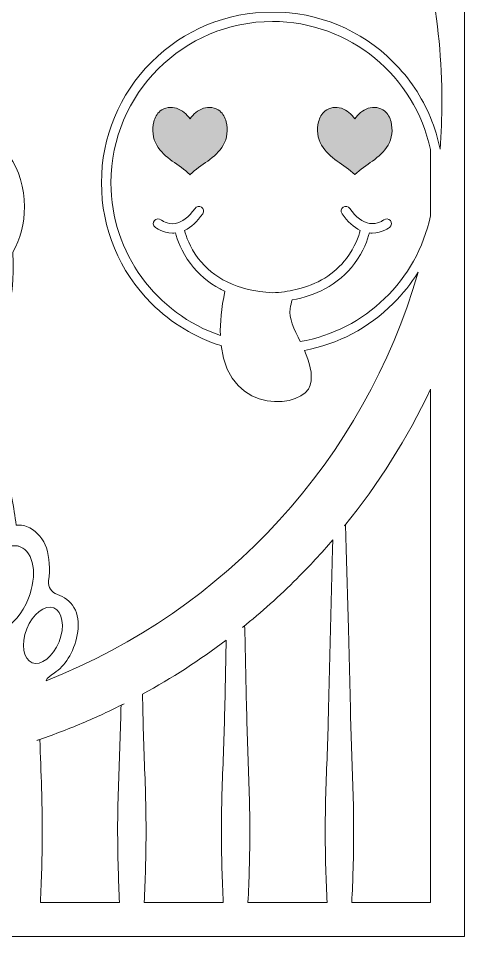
# Model space of a CAD drawing. Header units: inches. Extents: x 0.95 to 7.57, y -9.79 to -1.22.
# Drawn here: x 5.279 to 7.567, y -9.795 to -5.08 of the extents above; entities that cross this region are included whole.
import ezdxf

# ---------------------------------------------------------------- set-up
doc = ezdxf.new("R2010")
doc.units = ezdxf.units.IN
doc.header["$MEASUREMENT"] = 0
doc.layers.add('Layer 1', color=7, linetype='Continuous')

# ---------------------------------------------------------------- blocks, each defined once
blk = doc.blocks.new('block 2')
at = {"layer": 'Layer 1', "true_color": 0xe6e7e8}
h = blk.add_hatch(color=254, dxfattribs=at)
h.dxf.hatch_style = 2
edge = h.paths.add_edge_path()
edge.add_spline(control_points=[(6.3113, -5.5552), (6.2883, -5.5365), (6.2554, -5.5326), (6.2272, -5.5415), (6.199, -5.5504), (6.1753, -5.5708), (6.1587, -5.5953), (6.142, -5.5708), (6.1184, -5.5504), (6.0901, -5.5415), (6.0619, -5.5326), (6.029, -5.5365), (6.006, -5.5552), (5.9889, -5.569), (5.9784, -5.5897), (5.9728, -5.6109), (5.9623, -5.6509), (5.9679, -5.6948), (5.9882, -5.7308), (6.0069, -5.7641), (6.0368, -5.7896), (6.0676, -5.8121), (6.0985, -5.8347), (6.131, -5.8552), (6.1582, -5.8821), (6.1582, -5.8824), (6.1584, -5.8826), (6.1587, -5.8826), (6.1589, -5.8826), (6.1591, -5.8824), (6.1591, -5.8821), (6.1863, -5.8552), (6.2189, -5.8347), (6.2497, -5.8121), (6.2805, -5.7896), (6.3104, -5.7641), (6.3291, -5.7308), (6.3494, -5.6948), (6.355, -5.6509), (6.3445, -5.6109), (6.3389, -5.5897), (6.3284, -5.569), (6.3113, -5.5552)], knot_values=[0, 0, 0, 0, 1, 1, 1, 2, 2, 2, 3, 3, 3, 4, 4, 4, 5, 5, 5, 6, 6, 6, 7, 7, 7, 8, 8, 8, 9, 9, 9, 10, 10, 10, 11, 11, 11, 12, 12, 12, 13, 13, 13, 14, 14, 14, 14], degree=3, periodic=1)
h = blk.add_hatch(color=254, dxfattribs=at)
h.dxf.hatch_style = 2
edge = h.paths.add_edge_path()
edge.add_spline(control_points=[(7.0722, -5.5415), (7.044, -5.5504), (7.0203, -5.5708), (7.0037, -5.5953), (6.987, -5.5708), (6.9634, -5.5504), (6.9351, -5.5415), (6.9069, -5.5326), (6.874, -5.5365), (6.851, -5.5552), (6.8339, -5.569), (6.8234, -5.5897), (6.8178, -5.6109), (6.8073, -5.6509), (6.8129, -5.6948), (6.8332, -5.7308), (6.8519, -5.7641), (6.8818, -5.7896), (6.9127, -5.8121), (6.9435, -5.8347), (6.9761, -5.8552), (7.0033, -5.8821), (7.0032, -5.8824), (7.0034, -5.8826), (7.0037, -5.8826), (7.0039, -5.8826), (7.0041, -5.8824), (7.0041, -5.8821), (7.0313, -5.8552), (7.0639, -5.8347), (7.0947, -5.8121), (7.1255, -5.7896), (7.1554, -5.7641), (7.1742, -5.7308), (7.1944, -5.6948), (7.2, -5.6509), (7.1895, -5.6109), (7.1839, -5.5897), (7.1734, -5.569), (7.1563, -5.5552), (7.1334, -5.5365), (7.1004, -5.5326), (7.0722, -5.5415)], knot_values=[0, 0, 0, 0, 1, 1, 1, 2, 2, 2, 3, 3, 3, 4, 4, 4, 5, 5, 5, 6, 6, 6, 7, 7, 7, 8, 8, 8, 9, 9, 9, 10, 10, 10, 11, 11, 11, 12, 12, 12, 13, 13, 13, 14, 14, 14, 14], degree=3, periodic=1)
at = {"layer": 'Layer 1', "lineweight": 0}
blk.add_lwpolyline([(0.9472, -1.219), (0.9472, -9.7949), (7.5667, -9.7949), (7.5667, -1.219), (0.9472, -1.219)], dxfattribs=at)
for points, knots in [([(7.441, -5.7519), (7.4298, -5.6956), (7.4133, -5.641), (7.3915, -5.5885), (7.3481, -5.4833), (7.2839, -5.3868), (7.201, -5.304), (7.0353, -5.1383), (6.8153, -5.0471), (6.5812, -5.0471), (6.347, -5.0471), (6.1268, -5.1383), (5.9614, -5.304), (5.7958, -5.4694), (5.7047, -5.6895), (5.7047, -5.9237), (5.7047, -6.1577), (5.7958, -6.3778), (5.9614, -6.5435), (6.0629, -6.6451), (6.1852, -6.7187), (6.3183, -6.7602), (6.3638, -7.1313), (6.7476, -7.0766), (6.7756, -6.9628), (6.7901, -6.904), (6.7708, -6.8431), (6.7451, -6.7849), (6.9169, -6.7527), (7.0749, -6.6696), (7.201, -6.5435), (7.2502, -6.4944), (7.2925, -6.4406), (7.3281, -6.3829), (7.054, -7.3427), (6.3409, -8.1194), (5.4207, -8.4808), (5.4273, -8.4647), (5.4417, -8.4548), (5.4584, -8.4435), (5.4632, -8.4404), (5.4679, -8.4371), (5.4728, -8.4335), (5.5, -8.4135), (5.5225, -8.3874), (5.5418, -8.3532), (5.5815, -8.2825), (5.6055, -8.1745), (5.5638, -8.1042), (5.5452, -8.073), (5.5134, -8.0482), (5.4787, -8.0377), (5.448, -8.0284), (5.4288, -7.9992), (5.4332, -7.9685), (5.4421, -7.9065), (5.4384, -7.8492), (5.4223, -7.7983), (5.4092, -7.7561), (5.3756, -7.7157), (5.3369, -7.6953), (5.3157, -7.6842), (5.2912, -7.6806), (5.267, -7.6824), (5.2572, -7.5907), (5.2373, -7.4967), (5.2075, -7.4008), (5.1572, -7.2384), (5.0788, -7.0759), (4.9804, -6.93), (4.9817, -6.9292), (4.9829, -6.9283), (4.9841, -6.9275), (5.1677, -6.7995), (5.2602, -6.5917), (5.2519, -6.3265), (5.2514, -6.311), (5.2507, -6.2954), (5.2496, -6.2799), (5.288, -6.2127), (5.3101, -6.1325), (5.3101, -6.0467), (5.3101, -5.8516), (5.1955, -5.6865), (5.0388, -5.6337), (5.033, -5.6241), (5.0269, -5.6146), (5.0206, -5.605), (4.9763, -5.5376), (4.9275, -5.4757), (4.8747, -5.42), (5.2557, -4.8925), (5.5158, -4.2756), (5.6272, -3.6346), (5.6409, -3.5557), (5.6534, -3.4708), (5.6583, -3.3832), (5.7089, -3.3661), (5.7505, -3.3268), (5.7832, -3.2655), (5.7832, -3.2655), (5.788, -3.2565), (5.788, -3.2565), (5.8071, -3.2177), (5.8156, -3.1835), (5.8135, -3.1536), (5.8115, -3.1238), (5.8038, -3.0973), (5.7904, -3.0741), (5.7772, -3.051), (5.7607, -3.0298), (5.7411, -3.0105), (5.7215, -2.9913), (5.7041, -2.9724), (5.6886, -2.9539), (5.6733, -2.9354), (5.6623, -2.9163), (5.6559, -2.8968), (5.6494, -2.8773), (5.6527, -2.8553), (5.6657, -2.8309), (5.6779, -2.8083), (5.6928, -2.7961), (5.7104, -2.7945), (5.7281, -2.7928), (5.7453, -2.7964), (5.7621, -2.8053), (5.7758, -2.8126), (5.7838, -2.8238), (5.7862, -2.8388), (5.7885, -2.8538), (5.7845, -2.8709), (5.7744, -2.8899), (5.763, -2.9114), (5.7602, -2.9298), (5.7661, -2.9452), (5.7721, -2.9607), (5.7873, -2.9749), (5.8117, -2.9879), (5.838, -3.0018), (5.8593, -3.006), (5.8757, -3.0002), (5.8923, -2.9945), (5.9081, -2.9772), (5.9234, -2.9486), (5.9523, -2.8944), (5.9571, -2.8436), (5.9379, -2.7962), (5.9373, -2.7947), (5.9366, -2.7931), (5.936, -2.7916), (5.9869, -2.8231), (6.0368, -2.8562), (6.0857, -2.8905), (6.0721, -2.8939), (6.0595, -2.9029), (6.0477, -2.9175), (6.0359, -2.9323), (6.0297, -2.9481), (6.0289, -2.9647), (6.0281, -2.9814), (6.0359, -2.9963), (6.0523, -3.0093), (6.0565, -3.0127), (6.0618, -3.0153), (6.068, -3.0173), (6.0742, -3.0192), (6.0808, -3.021), (6.0877, -3.0226), (6.0946, -3.0243), (6.1012, -3.026), (6.1074, -3.028), (6.1137, -3.0299), (6.1186, -3.0324), (6.1223, -3.0353), (6.1255, -3.0379), (6.126, -3.0417), (6.124, -3.0471), (6.122, -3.0523), (6.1189, -3.058), (6.1148, -3.0642), (6.1106, -3.0705), (6.1065, -3.0763), (6.1023, -3.0815), (6.0981, -3.0868), (6.0949, -3.0908), (6.0929, -3.0935), (6.0676, -3.1251), (6.0399, -3.1547), (6.0098, -3.1821), (5.9798, -3.2095), (5.9507, -3.238), (5.9228, -3.2676), (5.9008, -3.2898), (5.8773, -3.3104), (5.8523, -3.3293), (5.8272, -3.3481), (5.8048, -3.37), (5.7851, -3.3949), (5.7715, -3.4118), (5.7632, -3.4293), (5.76, -3.4475), (5.7567, -3.4656), (5.7574, -3.4833), (5.762, -3.5002), (5.7665, -3.5173), (5.7745, -3.5335), (5.7858, -3.5491), (5.7972, -3.5646), (5.8106, -3.5785), (5.8258, -3.5908), (5.8417, -3.6034), (5.8588, -3.6129), (5.8771, -3.6192), (5.8953, -3.6256), (5.9135, -3.6284), (5.9317, -3.6278), (5.9499, -3.6272), (5.9674, -3.6229), (5.9842, -3.6146), (6.0011, -3.6065), (6.0161, -3.5943), (6.0291, -3.5779), (6.0549, -3.5457), (6.0767, -3.5111), (6.0946, -3.474), (6.1126, -3.4368), (6.1321, -3.4007), (6.1531, -3.3657), (6.1657, -3.3455), (6.1785, -3.3255), (6.1913, -3.3054), (6.2042, -3.2855), (6.218, -3.2663), (6.2328, -3.2479), (6.2353, -3.2447), (6.2399, -3.2392), (6.2465, -3.2315), (6.253, -3.2238), (6.26, -3.216), (6.2676, -3.2082), (6.2752, -3.2003), (6.2825, -3.1941), (6.2897, -3.1895), (6.2968, -3.1848), (6.3022, -3.184), (6.3059, -3.187), (6.3096, -3.1898), (6.313, -3.1941), (6.316, -3.1995), (6.3191, -3.2049), (6.322, -3.2103), (6.3251, -3.2158), (6.328, -3.2213), (6.3312, -3.2267), (6.3345, -3.2324), (6.3378, -3.238), (6.3413, -3.2423), (6.345, -3.2452), (6.3608, -3.2579), (6.3777, -3.2641), (6.3957, -3.2637), (6.4137, -3.2633), (6.4294, -3.2548), (6.4429, -3.2378), (6.4531, -3.2251), (6.4587, -3.2114), (6.4593, -3.1967), (6.4894, -3.2254), (6.519, -3.2546), (6.5478, -3.2845), (6.5426, -3.2853), (6.5375, -3.2868), (6.5327, -3.2889), (6.5163, -3.2959), (6.4984, -3.3065), (6.4789, -3.3209), (6.4595, -3.3351), (6.4369, -3.352), (6.4109, -3.3717), (6.385, -3.3913), (6.3528, -3.4111), (6.3144, -3.431), (6.2681, -3.4544), (6.2267, -3.4825), (6.19, -3.5153), (6.1221, -3.5762), (6.0845, -3.639), (6.0775, -3.7033), (6.0704, -3.7677), (6.0969, -3.8334), (6.1569, -3.9003), (6.1763, -3.9219), (6.198, -3.94), (6.2221, -3.9548), (6.2461, -3.9695), (6.2708, -3.9798), (6.2961, -3.9857), (6.3137, -3.9899), (6.3309, -3.9916), (6.3476, -3.9911), (6.3324, -4.0066), (6.3225, -4.023), (6.3179, -4.0403), (6.3094, -4.072), (6.3185, -4.1102), (6.3449, -4.155), (6.3545, -4.1713), (6.3657, -4.1866), (6.3785, -4.2011), (6.3913, -4.2154), (6.4056, -4.2269), (6.4211, -4.2353), (6.4367, -4.2438), (6.4531, -4.2484), (6.4704, -4.2492), (6.4877, -4.25), (6.506, -4.2446), (6.5252, -4.2334), (6.5409, -4.2241), (6.5548, -4.2128), (6.5669, -4.1993), (6.579, -4.186), (6.5907, -4.1719), (6.6022, -4.1574), (6.6136, -4.1428), (6.6253, -4.1289), (6.6375, -4.1154), (6.6495, -4.1021), (6.6634, -4.0907), (6.6791, -4.0815), (6.6826, -4.0794), (6.6873, -4.0775), (6.6932, -4.0755), (6.6991, -4.0735), (6.7051, -4.0724), (6.7111, -4.072), (6.7172, -4.0715), (6.7229, -4.0722), (6.7281, -4.0737), (6.7334, -4.0754), (6.7373, -4.0784), (6.74, -4.0831), (6.7463, -4.0937), (6.7471, -4.1057), (6.7426, -4.1193), (6.7381, -4.133), (6.731, -4.1464), (6.7211, -4.1597), (6.7113, -4.1729), (6.7003, -4.1849), (6.6881, -4.1955), (6.676, -4.2062), (6.6656, -4.2141), (6.6568, -4.2192), (6.6447, -4.2265), (6.6342, -4.2306), (6.6255, -4.2318), (6.6168, -4.233), (6.6079, -4.234), (6.5988, -4.2347), (6.5898, -4.2352), (6.5802, -4.2367), (6.5701, -4.2386), (6.5599, -4.2407), (6.5472, -4.2462), (6.5321, -4.2552), (6.517, -4.264), (6.5061, -4.2761), (6.4992, -4.2911), (6.4924, -4.3061), (6.4889, -4.3221), (6.4887, -4.339), (6.4884, -4.356), (6.4907, -4.3729), (6.4956, -4.3896), (6.5004, -4.4064), (6.5065, -4.4211), (6.5141, -4.434), (6.5261, -4.4543), (6.5406, -4.4693), (6.5576, -4.479), (6.5746, -4.4885), (6.5927, -4.4938), (6.6118, -4.4952), (6.631, -4.4964), (6.6506, -4.4938), (6.6704, -4.4877), (6.6902, -4.4815), (6.7092, -4.473), (6.7272, -4.4624), (6.7529, -4.4473), (6.7751, -4.4291), (6.7939, -4.4078), (6.8126, -4.3865), (6.828, -4.3626), (6.8398, -4.3361), (6.8469, -4.3201), (6.8515, -4.3044), (6.8538, -4.289), (6.856, -4.2736), (6.8575, -4.2598), (6.8582, -4.2476), (6.8588, -4.2354), (6.8592, -4.2253), (6.8591, -4.2171), (6.859, -4.209), (6.8604, -4.204), (6.8632, -4.2023), (6.8655, -4.2008), (6.8698, -4.2024), (6.8758, -4.2067), (6.8818, -4.2109), (6.8895, -4.216), (6.8989, -4.2219), (6.9082, -4.2277), (6.9188, -4.2338), (6.9308, -4.24), (6.9427, -4.2464), (6.9555, -4.2511), (6.9693, -4.2544), (6.983, -4.2577), (6.9972, -4.2587), (7.0121, -4.2573), (7.027, -4.256), (7.0423, -4.2508), (7.0581, -4.2415), (7.0901, -4.2226), (7.1127, -4.1994), (7.126, -4.1721), (7.1319, -4.1597), (7.1366, -4.1471), (7.1398, -4.134), (7.2541, -4.373), (7.3395, -4.6282), (7.3915, -4.8953), (7.4302, -5.0933), (7.4503, -5.2978), (7.4503, -5.5069), (7.4503, -5.5894), (7.4472, -5.6711), (7.441, -5.7519)], [0, 0, 0, 0, 1, 1, 1, 2, 2, 2, 3, 3, 3, 4, 4, 4, 5, 5, 5, 6, 6, 6, 7, 7, 7, 8, 8, 8, 9, 9, 9, 10, 10, 10, 11, 11, 11, 12, 12, 12, 13, 13, 13, 14, 14, 14, 15, 15, 15, 16, 16, 16, 17, 17, 17, 18, 18, 18, 19, 19, 19, 20, 20, 20, 21, 21, 21, 22, 22, 22, 23, 23, 23, 24, 24, 24, 25, 25, 25, 26, 26, 26, 27, 27, 27, 28, 28, 28, 29, 29, 29, 30, 30, 30, 31, 31, 31, 32, 32, 32, 33, 33, 33, 34, 34, 34, 35, 35, 35, 36, 36, 36, 37, 37, 37, 38, 38, 38, 39, 39, 39, 40, 40, 40, 41, 41, 41, 42, 42, 42, 43, 43, 43, 44, 44, 44, 45, 45, 45, 46, 46, 46, 47, 47, 47, 48, 48, 48, 49, 49, 49, 50, 50, 50, 51, 51, 51, 52, 52, 52, 53, 53, 53, 54, 54, 54, 55, 55, 55, 56, 56, 56, 57, 57, 57, 58, 58, 58, 59, 59, 59, 60, 60, 60, 61, 61, 61, 62, 62, 62, 63, 63, 63, 64, 64, 64, 65, 65, 65, 66, 66, 66, 67, 67, 67, 68, 68, 68, 69, 69, 69, 70, 70, 70, 71, 71, 71, 72, 72, 72, 73, 73, 73, 74, 74, 74, 75, 75, 75, 76, 76, 76, 77, 77, 77, 78, 78, 78, 79, 79, 79, 80, 80, 80, 81, 81, 81, 82, 82, 82, 83, 83, 83, 84, 84, 84, 85, 85, 85, 86, 86, 86, 87, 87, 87, 88, 88, 88, 89, 89, 89, 90, 90, 90, 91, 91, 91, 92, 92, 92, 93, 93, 93, 94, 94, 94, 95, 95, 95, 96, 96, 96, 97, 97, 97, 98, 98, 98, 99, 99, 99, 100, 100, 100, 101, 101, 101, 102, 102, 102, 103, 103, 103, 104, 104, 104, 105, 105, 105, 106, 106, 106, 107, 107, 107, 108, 108, 108, 109, 109, 109, 110, 110, 110, 111, 111, 111, 112, 112, 112, 113, 113, 113, 114, 114, 114, 115, 115, 115, 116, 116, 116, 117, 117, 117, 118, 118, 118, 119, 119, 119, 120, 120, 120, 121, 121, 121, 122, 122, 122, 123, 123, 123, 124, 124, 124, 125, 125, 125, 126, 126, 126, 127, 127, 127, 128, 128, 128, 129, 129, 129, 130, 130, 130, 131, 131, 131, 132, 132, 132, 133, 133, 133, 134, 134, 134, 135, 135, 135, 136, 136, 136, 137, 137, 137, 138, 138, 138, 139, 139, 139, 140, 140, 140, 141, 141, 141, 142, 142, 142, 143, 143, 143, 144, 144, 144, 145, 145, 145, 146, 146, 146, 147, 147, 147, 147]), ([(7.3915, -6.0941), (7.3223, -6.4235), (7.057, -6.6814), (6.7238, -6.7395), (6.6933, -6.6761), (6.6634, -6.6176), (6.6722, -6.5707), (6.6754, -6.5535), (6.6788, -6.5387), (6.6823, -6.5257), (6.744, -6.5141), (6.7998, -6.4951), (6.8494, -6.4686), (6.9102, -6.4361), (6.9613, -6.3926), (7.0015, -6.3391), (7.0491, -6.2761), (7.0698, -6.2145), (7.0783, -6.1815), (7.0833, -6.1819), (7.0883, -6.1822), (7.0931, -6.1822), (7.1454, -6.1822), (7.1814, -6.1533), (7.183, -6.1518), (7.1932, -6.1433), (7.1949, -6.1281), (7.1863, -6.1177), (7.1779, -6.1075), (7.1627, -6.106), (7.1523, -6.1143), (7.1516, -6.1149), (7.1206, -6.1388), (7.0796, -6.1328), (7.0439, -6.1275), (7.0097, -6.1014), (6.9781, -6.0553), (6.9705, -6.0442), (6.9554, -6.0415), (6.9444, -6.049), (6.9334, -6.0566), (6.9306, -6.0717), (6.9381, -6.0827), (6.9665, -6.124), (6.9979, -6.1526), (7.0315, -6.1683), (7.0243, -6.1966), (7.0056, -6.2539), (6.9614, -6.3118), (6.8996, -6.3929), (6.8121, -6.4467), (6.7005, -6.4725), (6.6635, -6.4812), (6.6236, -6.4867), (6.5812, -6.4888), (6.4921, -6.484), (6.4144, -6.4653), (6.349, -6.433), (6.2896, -6.4037), (6.2401, -6.3633), (6.2009, -6.3118), (6.1567, -6.2539), (6.1381, -6.1966), (6.1308, -6.1683), (6.1645, -6.1526), (6.1958, -6.124), (6.2241, -6.0827), (6.2317, -6.0717), (6.229, -6.0566), (6.218, -6.049), (6.2069, -6.0415), (6.1917, -6.0442), (6.1843, -6.0553), (6.1523, -6.1017), (6.118, -6.1277), (6.082, -6.1329), (6.0411, -6.1387), (6.0104, -6.1146), (6.0101, -6.1144), (5.9998, -6.106), (5.9846, -6.1074), (5.976, -6.1177), (5.9675, -6.1281), (5.969, -6.1433), (5.9793, -6.1518), (5.981, -6.1533), (6.0171, -6.1822), (6.0692, -6.1822), (6.074, -6.1822), (6.079, -6.1819), (6.0841, -6.1815), (6.0925, -6.2145), (6.1132, -6.2761), (6.1608, -6.3391), (6.2009, -6.3926), (6.2522, -6.4361), (6.3129, -6.4686), (6.321, -6.473), (6.3292, -6.4771), (6.3378, -6.481), (6.3192, -6.5682), (6.3123, -6.6434), (6.3144, -6.7077), (5.9883, -6.5964), (5.7532, -6.2869), (5.7532, -5.9237), (5.7532, -5.467), (6.1246, -5.0956), (6.5812, -5.0956), (6.9794, -5.0956), (7.3129, -5.3782), (7.3915, -5.7534), (7.3915, -5.7534), (7.3915, -6.0941), (7.3915, -6.0941)], [0, 0, 0, 0, 1, 1, 1, 2, 2, 2, 3, 3, 3, 4, 4, 4, 5, 5, 5, 6, 6, 6, 7, 7, 7, 8, 8, 8, 9, 9, 9, 10, 10, 10, 11, 11, 11, 12, 12, 12, 13, 13, 13, 14, 14, 14, 15, 15, 15, 16, 16, 16, 17, 17, 17, 18, 18, 18, 19, 19, 19, 20, 20, 20, 21, 21, 21, 22, 22, 22, 23, 23, 23, 24, 24, 24, 25, 25, 25, 26, 26, 26, 27, 27, 27, 28, 28, 28, 29, 29, 29, 30, 30, 30, 31, 31, 31, 32, 32, 32, 33, 33, 33, 34, 34, 34, 35, 35, 35, 36, 36, 36, 37, 37, 37, 38, 38, 38, 38]), ([(6.3113, -5.5552), (6.2883, -5.5365), (6.2554, -5.5326), (6.2272, -5.5415), (6.199, -5.5504), (6.1753, -5.5708), (6.1587, -5.5953), (6.142, -5.5708), (6.1184, -5.5504), (6.0901, -5.5415), (6.0619, -5.5326), (6.029, -5.5365), (6.006, -5.5552), (5.9889, -5.569), (5.9784, -5.5897), (5.9728, -5.6109), (5.9623, -5.6509), (5.9679, -5.6948), (5.9882, -5.7308), (6.0069, -5.7641), (6.0368, -5.7896), (6.0676, -5.8121), (6.0985, -5.8347), (6.131, -5.8552), (6.1582, -5.8821), (6.1582, -5.8824), (6.1584, -5.8826), (6.1587, -5.8826), (6.1589, -5.8826), (6.1591, -5.8824), (6.1591, -5.8821), (6.1863, -5.8552), (6.2189, -5.8347), (6.2497, -5.8121), (6.2805, -5.7896), (6.3104, -5.7641), (6.3291, -5.7308), (6.3494, -5.6948), (6.355, -5.6509), (6.3445, -5.6109), (6.3389, -5.5897), (6.3284, -5.569), (6.3113, -5.5552)], [0, 0, 0, 0, 1, 1, 1, 2, 2, 2, 3, 3, 3, 4, 4, 4, 5, 5, 5, 6, 6, 6, 7, 7, 7, 8, 8, 8, 9, 9, 9, 10, 10, 10, 11, 11, 11, 12, 12, 12, 13, 13, 13, 14, 14, 14, 14]), ([(7.0722, -5.5415), (7.044, -5.5504), (7.0203, -5.5708), (7.0037, -5.5953), (6.987, -5.5708), (6.9634, -5.5504), (6.9351, -5.5415), (6.9069, -5.5326), (6.874, -5.5365), (6.851, -5.5552), (6.8339, -5.569), (6.8234, -5.5897), (6.8178, -5.6109), (6.8073, -5.6509), (6.8129, -5.6948), (6.8332, -5.7308), (6.8519, -5.7641), (6.8818, -5.7896), (6.9127, -5.8121), (6.9435, -5.8347), (6.9761, -5.8552), (7.0033, -5.8821), (7.0032, -5.8824), (7.0034, -5.8826), (7.0037, -5.8826), (7.0039, -5.8826), (7.0041, -5.8824), (7.0041, -5.8821), (7.0313, -5.8552), (7.0639, -5.8347), (7.0947, -5.8121), (7.1255, -5.7896), (7.1554, -5.7641), (7.1742, -5.7308), (7.1944, -5.6948), (7.2, -5.6509), (7.1895, -5.6109), (7.1839, -5.5897), (7.1734, -5.569), (7.1563, -5.5552), (7.1334, -5.5365), (7.1004, -5.5326), (7.0722, -5.5415)], [0, 0, 0, 0, 1, 1, 1, 2, 2, 2, 3, 3, 3, 4, 4, 4, 5, 5, 5, 6, 6, 6, 7, 7, 7, 8, 8, 8, 9, 9, 9, 10, 10, 10, 11, 11, 11, 12, 12, 12, 13, 13, 13, 14, 14, 14, 14]), ([(7.3915, -9.6197), (7.3915, -9.6197), (6.9883, -9.6197), (6.9883, -9.6197), (6.991, -9.5621), (6.9932, -9.5045), (6.9949, -9.4469), (6.999, -9.3099), (6.9987, -9.1729), (6.9942, -9.0359), (6.9895, -8.8989), (6.9839, -8.7619), (6.9809, -8.625), (6.9809, -8.625), (6.9714, -8.2141), (6.9714, -8.2141), (6.9714, -8.2141), (6.9599, -7.8031), (6.9599, -7.8031), (6.9599, -7.8031), (6.9558, -7.6795), (6.9558, -7.6795), (6.9542, -7.6816), (6.9525, -7.6837), (6.9507, -7.6858), (7.1256, -7.4703), (7.273, -7.2357), (7.3915, -6.9841), (7.3915, -6.9841), (7.3915, -9.6197), (7.3915, -9.6197)], [0, 0, 0, 0, 1, 1, 1, 2, 2, 2, 3, 3, 3, 4, 4, 4, 5, 5, 5, 6, 6, 6, 7, 7, 7, 8, 8, 8, 9, 9, 9, 10, 10, 10, 10]), ([(6.8899, -7.8031), (6.8899, -7.8031), (6.8783, -8.2141), (6.8783, -8.2141), (6.8783, -8.2141), (6.8689, -8.625), (6.8689, -8.625), (6.866, -8.7619), (6.8604, -8.8989), (6.8557, -9.0359), (6.8512, -9.1729), (6.8508, -9.3099), (6.8549, -9.4469), (6.8567, -9.5045), (6.8588, -9.5621), (6.8616, -9.6197), (6.8616, -9.6197), (6.456, -9.6197), (6.456, -9.6197), (6.4588, -9.5621), (6.461, -9.5045), (6.4627, -9.4469), (6.4668, -9.3099), (6.4664, -9.1729), (6.4619, -9.0359), (6.4572, -8.8989), (6.4517, -8.7619), (6.4487, -8.625), (6.4487, -8.625), (6.4393, -8.2141), (6.4393, -8.2141), (6.4393, -8.2141), (6.4388, -8.1983), (6.4388, -8.1983), (6.4353, -8.2011), (6.4318, -8.204), (6.4283, -8.2067), (6.525, -8.1288), (6.6179, -8.0453), (6.7067, -7.9567), (6.771, -7.8923), (6.8326, -7.8256), (6.8915, -7.7569), (6.8915, -7.7569), (6.8899, -7.8031), (6.8899, -7.8031)], [0, 0, 0, 0, 1, 1, 1, 2, 2, 2, 3, 3, 3, 4, 4, 4, 5, 5, 5, 6, 6, 6, 7, 7, 7, 8, 8, 8, 9, 9, 9, 10, 10, 10, 11, 11, 11, 12, 12, 12, 13, 13, 13, 14, 14, 14, 15, 15, 15, 15]), ([(5.2074, -7.8002), (5.23, -7.7891), (5.2527, -7.785), (5.2739, -7.7889), (5.2789, -7.7898), (5.2838, -7.7912), (5.2887, -7.7932), (5.3584, -7.8206), (5.3772, -7.9388), (5.3306, -8.0571), (5.2994, -8.1365), (5.2467, -8.1959), (5.1943, -8.2181), (5.1688, -8.229), (5.1431, -8.2308), (5.1203, -8.2218), (5.1203, -8.2218), (5.1203, -8.2217), (5.12, -8.2217), (5.0505, -8.1944), (5.0318, -8.0761), (5.0782, -7.958), (5.1081, -7.8821), (5.1574, -7.8246), (5.2074, -7.8002)], [0, 0, 0, 0, 1, 1, 1, 2, 2, 2, 3, 3, 3, 4, 4, 4, 5, 5, 5, 6, 6, 6, 7, 7, 7, 8, 8, 8, 8]), ([(5.3491, -8.3885), (5.3033, -8.3704), (5.291, -8.2929), (5.3216, -8.215), (5.3521, -8.1374), (5.4139, -8.0889), (5.4598, -8.1069), (5.5056, -8.1249), (5.5179, -8.2026), (5.4874, -8.2803), (5.4568, -8.358), (5.3949, -8.4064), (5.3491, -8.3885)], [0, 0, 0, 0, 1, 1, 1, 2, 2, 2, 3, 3, 3, 4, 4, 4, 4]), ([(6.3367, -8.625), (6.3337, -8.7619), (6.3281, -8.8989), (6.3234, -9.0359), (6.319, -9.1729), (6.3186, -9.3099), (6.3227, -9.4469), (6.3244, -9.5045), (6.3266, -9.5621), (6.3294, -9.6197), (6.3294, -9.6197), (5.9239, -9.6197), (5.9239, -9.6197), (5.9265, -9.5621), (5.9287, -9.5045), (5.9305, -9.4469), (5.9345, -9.3099), (5.9342, -9.1729), (5.9298, -9.0359), (5.925, -8.8989), (5.9194, -8.7619), (5.9165, -8.625), (5.9165, -8.625), (5.9147, -8.5498), (5.9147, -8.5498), (6.0649, -8.4679), (6.2086, -8.3751), (6.3449, -8.272), (6.3449, -8.272), (6.3367, -8.625), (6.3367, -8.625)], [0, 0, 0, 0, 1, 1, 1, 2, 2, 2, 3, 3, 3, 4, 4, 4, 5, 5, 5, 6, 6, 6, 7, 7, 7, 8, 8, 8, 9, 9, 9, 10, 10, 10, 10]), ([(5.8049, -8.6071), (5.8049, -8.6071), (5.8045, -8.625), (5.8045, -8.625), (5.8015, -8.7619), (5.7959, -8.8989), (5.7912, -9.0359), (5.7867, -9.1729), (5.7865, -9.3099), (5.7906, -9.4469), (5.7923, -9.5045), (5.7944, -9.5621), (5.7971, -9.6197), (5.7971, -9.6197), (5.3917, -9.6197), (5.3917, -9.6197), (5.3944, -9.5621), (5.3965, -9.5045), (5.3983, -9.4469), (5.4023, -9.3099), (5.4021, -9.1729), (5.3976, -9.0359), (5.3946, -8.9514), (5.3915, -8.8668), (5.3887, -8.7822), (5.3837, -8.784), (5.3787, -8.7856), (5.3736, -8.7872), (5.4517, -8.7606), (5.529, -8.7313), (5.6054, -8.699), (5.6787, -8.668), (5.7506, -8.6345), (5.8211, -8.5988), (5.8157, -8.6015), (5.8104, -8.6044), (5.8049, -8.6071)], [0, 0, 0, 0, 1, 1, 1, 2, 2, 2, 3, 3, 3, 4, 4, 4, 5, 5, 5, 6, 6, 6, 7, 7, 7, 8, 8, 8, 9, 9, 9, 10, 10, 10, 11, 11, 11, 12, 12, 12, 12])]:
    blk.add_open_spline(points, degree=3, knots=knots, dxfattribs=at)

msp = doc.modelspace()

# ---------------------------------------------------------------- block references
at = {"layer": 'Layer 1'}
msp.add_blockref('block 2', (0, 0), dxfattribs=at)

doc.saveas('drawing.dxf')
